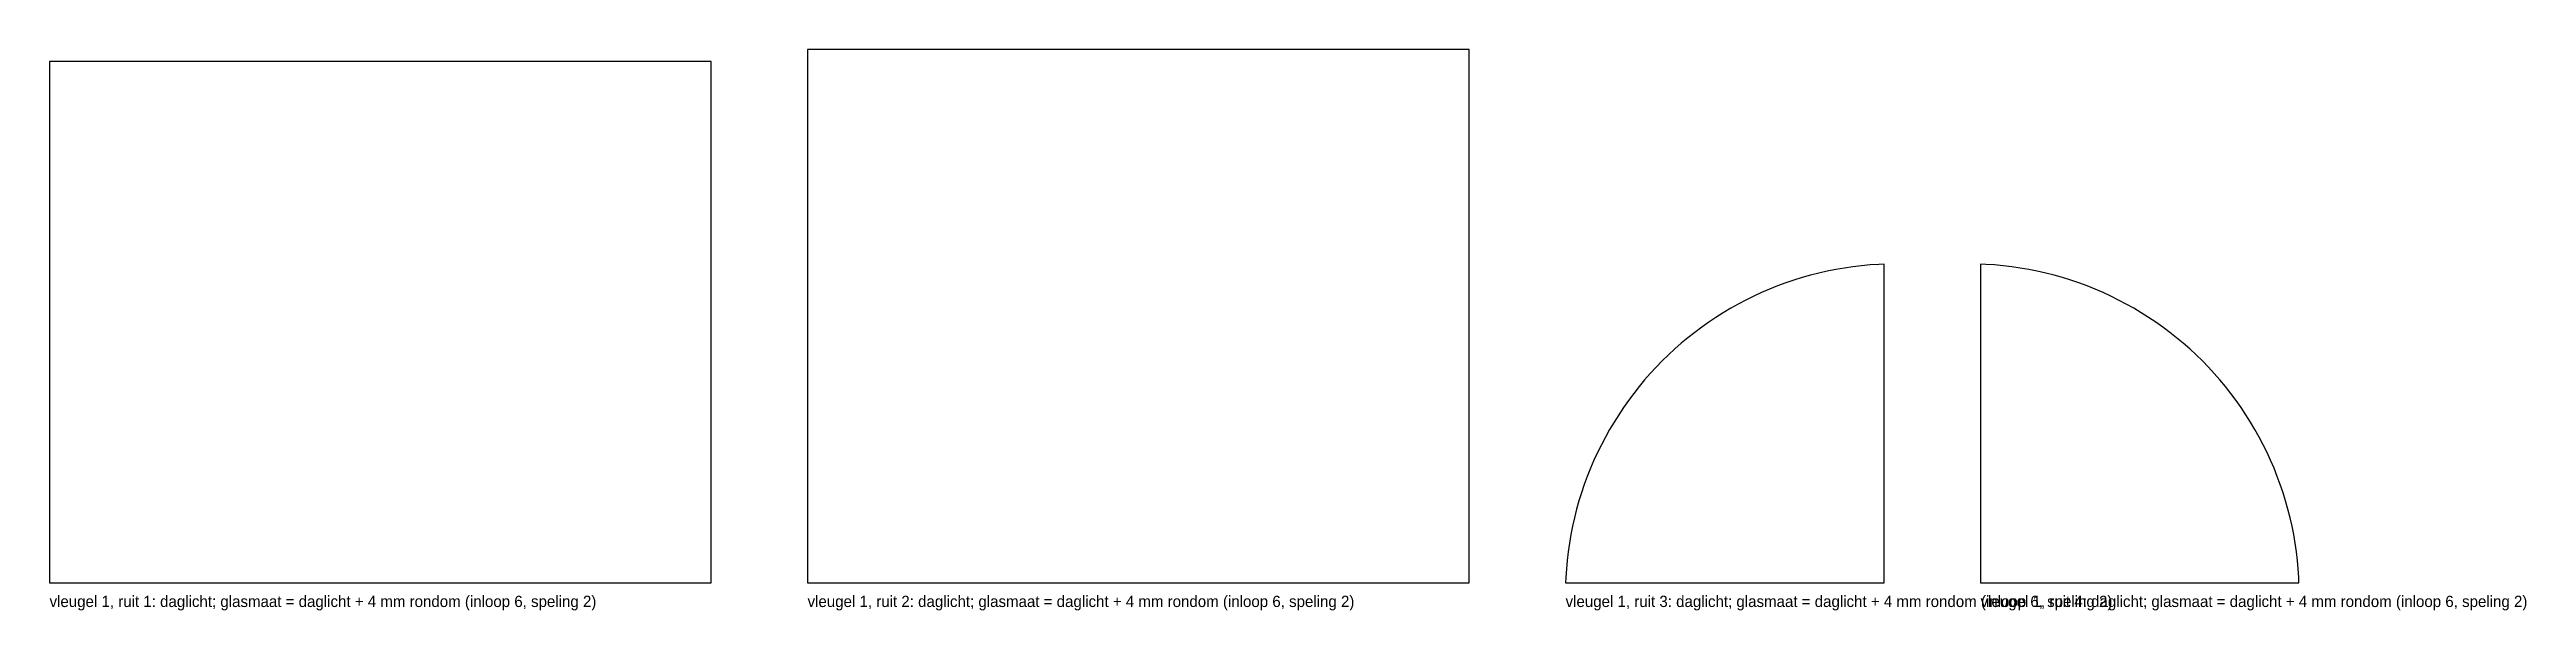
# Model space of a CAD drawing. Header units: millimetres. Extents: x 0 to 3078, y -34 to 662.
import ezdxf

# ---------------------------------------------------------------- set-up
doc = ezdxf.new("R2010")
doc.units = ezdxf.units.MM

msp = doc.modelspace()

# ---------------------------------------------------------------- linework, layer by layer
at = {"layer": 'DAGLICHT'}
for p, q in [((822, 647.25), (0, 647.25)), ((0, 647.25), (0, 0)), ((822, 0), (822, 647.25)), ((1764, 662.25), (942, 662.25)), ((942, 662.25), (942, 0)), ((1764, 0), (1764, 662.25)), ((2157.4979, 372.4257), (2147.4033, 368.7016)), ((2167.6865, 375.8842), (2157.4979, 372.4257)), ((2177.9622, 379.0749), (2167.6865, 375.8842)), ((2188.3179, 381.9955), (2177.9622, 379.0749)), ((2198.7465, 384.644), (2188.3179, 381.9955)), ((2209.2408, 387.0187), (2198.7465, 384.644)), ((2219.7937, 389.1178), (2209.2408, 387.0187)), ((2230.398, 390.9399), (2219.7937, 389.1178)), ((2241.0463, 392.4838), (2230.398, 390.9399)), ((2251.7313, 393.7485), (2241.0463, 392.4838)), ((2262.4458, 394.733), (2251.7313, 393.7485)), ((2273.1824, 395.4367), (2262.4458, 394.733)), ((2279.6925, 395.6925), (2273.1824, 395.4367)), ((2279.6925, 0), (2279.6925, 395.6925)), ((2406.2026, 395.4367), (2399.6925, 395.6925)), ((2399.6925, 395.6925), (2399.6925, 0)), ((2416.9392, 394.733), (2406.2026, 395.4367)), ((2427.6537, 393.7485), (2416.9392, 394.733)), ((2438.3388, 392.4838), (2427.6537, 393.7485)), ((2448.9871, 390.9399), (2438.3388, 392.4838)), ((2459.5913, 389.1178), (2448.9871, 390.9399)), ((2470.1442, 387.0187), (2459.5913, 389.1178)), ((2480.6386, 384.644), (2470.1442, 387.0187)), ((2491.0671, 381.9955), (2480.6386, 384.644)), ((2501.4228, 379.0749), (2491.0671, 381.9955)), ((2511.6985, 375.8842), (2501.4228, 379.0749)), ((2521.8871, 372.4257), (2511.6985, 375.8842)), ((2531.9817, 368.7016), (2521.8871, 372.4257)), ((2089.1925, 340.9364), (2079.9456, 335.4351)), ((2098.5803, 346.1938), (2089.1925, 340.9364)), ((2108.1024, 351.2037), (2098.5803, 346.1938)), ((2117.7525, 355.9626), (2108.1024, 351.2037)), ((2127.5238, 360.4672), (2117.7525, 355.9626)), ((2137.4096, 364.7145), (2127.5238, 360.4672)), ((2147.4033, 368.7016), (2137.4096, 364.7145)), ((2541.9754, 364.7145), (2531.9817, 368.7016)), ((2551.8613, 360.4672), (2541.9754, 364.7145)), ((2561.6326, 355.9626), (2551.8613, 360.4672)), ((2571.2826, 351.2037), (2561.6326, 355.9626)), ((2580.8048, 346.1938), (2571.2826, 351.2037)), ((2590.1925, 340.9364), (2580.8048, 346.1938)), ((2599.4394, 335.4351), (2590.1925, 340.9364)), ((2044.4916, 311.0682), (2036.0418, 304.407)), ((2053.1128, 317.506), (2044.4916, 311.0682)), ((2061.8996, 323.7159), (2053.1128, 317.506)), ((2070.8459, 329.6936), (2061.8996, 323.7159)), ((2079.9456, 335.4351), (2070.8459, 329.6936)), ((2608.5392, 329.6936), (2599.4394, 335.4351)), ((2617.4855, 323.7159), (2608.5392, 329.6936)), ((2626.2723, 317.506), (2617.4855, 323.7159)), ((2634.8935, 311.0682), (2626.2723, 317.506)), ((2643.3432, 304.407), (2634.8935, 311.0682)), ((2011.7788, 283.1289), (2004.0716, 275.6209)), ((2019.6798, 290.4325), (2011.7788, 283.1289)), ((2027.7694, 297.5269), (2019.6798, 290.4325)), ((2036.0418, 304.407), (2027.7694, 297.5269)), ((2651.6157, 297.5269), (2643.3432, 304.407)), ((2659.7052, 290.4325), (2651.6157, 297.5269)), ((2667.6063, 283.1289), (2659.7052, 290.4325)), ((2675.3134, 275.6209), (2667.6063, 283.1289)), ((1982.1657, 251.9231), (1975.2855, 243.6507)), ((1989.26, 260.0127), (1982.1657, 251.9231)), ((1996.5637, 267.9137), (1989.26, 260.0127)), ((2004.0716, 275.6209), (1996.5637, 267.9137)), ((2682.8214, 267.9137), (2675.3134, 275.6209)), ((2690.125, 260.0127), (2682.8214, 267.9137)), ((2697.2194, 251.9231), (2690.125, 260.0127)), ((2704.0995, 243.6507), (2697.2194, 251.9231)), ((1955.9767, 217.793), (1949.9989, 208.8466)), ((1962.1865, 226.5797), (1955.9767, 217.793)), ((1968.6243, 235.2009), (1962.1865, 226.5797)), ((1975.2855, 243.6507), (1968.6243, 235.2009)), ((2710.7607, 235.2009), (2704.0995, 243.6507)), ((2717.1985, 226.5797), (2710.7607, 235.2009)), ((2723.4084, 217.793), (2717.1985, 226.5797)), ((2729.3861, 208.8466), (2723.4084, 217.793)), ((1938.7561, 190.5), (1933.4987, 181.1123)), ((1944.2574, 199.7469), (1938.7561, 190.5)), ((1949.9989, 208.8466), (1944.2574, 199.7469)), ((2735.1276, 199.7469), (2729.3861, 208.8466)), ((2740.629, 190.5), (2735.1276, 199.7469)), ((2745.8864, 181.1123), (2740.629, 190.5)), ((1923.73, 161.9401), (1919.2253, 152.1688)), ((1928.4888, 171.5901), (1923.73, 161.9401)), ((1933.4987, 181.1123), (1928.4888, 171.5901)), ((2750.8962, 171.5901), (2745.8864, 181.1123)), ((2755.6551, 161.9401), (2750.8962, 171.5901)), ((2760.1597, 152.1688), (2755.6551, 161.9401)), ((1910.991, 132.2892), (1907.2669, 122.1946)), ((1914.978, 142.2829), (1910.991, 132.2892)), ((1919.2253, 152.1688), (1914.978, 142.2829)), ((2764.407, 142.2829), (2760.1597, 152.1688)), ((2768.3941, 132.2892), (2764.407, 142.2829)), ((2772.1182, 122.1946), (2768.3941, 132.2892)), ((1900.6176, 101.7303), (1897.697, 91.3746)), ((1903.8083, 112.006), (1900.6176, 101.7303)), ((1907.2669, 122.1946), (1903.8083, 112.006)), ((2775.5767, 112.006), (2772.1182, 122.1946)), ((2778.7674, 101.7303), (2775.5767, 112.006)), ((2781.688, 91.3746), (2778.7674, 101.7303)), ((1892.6739, 70.4517), (1890.5748, 59.8988)), ((1895.0485, 80.946), (1892.6739, 70.4517)), ((1897.697, 91.3746), (1895.0485, 80.946)), ((2784.3366, 80.946), (2781.688, 91.3746)), ((2786.7112, 70.4517), (2784.3366, 80.946)), ((2788.8103, 59.8988), (2786.7112, 70.4517)), ((1887.2087, 38.6463), (1885.944, 27.9612)), ((1888.7526, 49.2946), (1887.2087, 38.6463)), ((1890.5748, 59.8988), (1888.7526, 49.2946)), ((2790.6324, 49.2946), (2788.8103, 59.8988)), ((2792.1764, 38.6463), (2790.6324, 49.2946)), ((2793.441, 27.9612), (2792.1764, 38.6463)), ((0, 0), (822, 0)), ((942, 0), (1764, 0)), ((1884.2558, 6.5101), (1884, 0)), ((1884, 0), (2279.6925, 0)), ((1884.9595, 17.2467), (1884.2558, 6.5101)), ((1885.944, 27.9612), (1884.9595, 17.2467)), ((2399.6925, 0), (2795.385, 0)), ((2794.4255, 17.2467), (2793.441, 27.9612)), ((2795.1293, 6.5101), (2794.4255, 17.2467)), ((2795.385, 0), (2795.1293, 6.5101))]:
    msp.add_line(p, q, dxfattribs=at)

# ---------------------------------------------------------------- texts
at = {"layer": 'TEKST'}
for s, p in [('vleugel 1, ruit 1: daglicht; glasmaat = daglicht + 4 mm rondom (inloop 6, speling 2)', (0, -30)), ('vleugel 1, ruit 2: daglicht; glasmaat = daglicht + 4 mm rondom (inloop 6, speling 2)', (942, -30)), ('vleugel 1, ruit 3: daglicht; glasmaat = daglicht + 4 mm rondom (inloop 6, speling 2)', (1884, -30)), ('vleugel 1, ruit 4: daglicht; glasmaat = daglicht + 4 mm rondom (inloop 6, speling 2)', (2399.6925, -30))]:
    msp.add_text(s, height=14, dxfattribs=at).set_placement(p)

doc.saveas('drawing.dxf')
